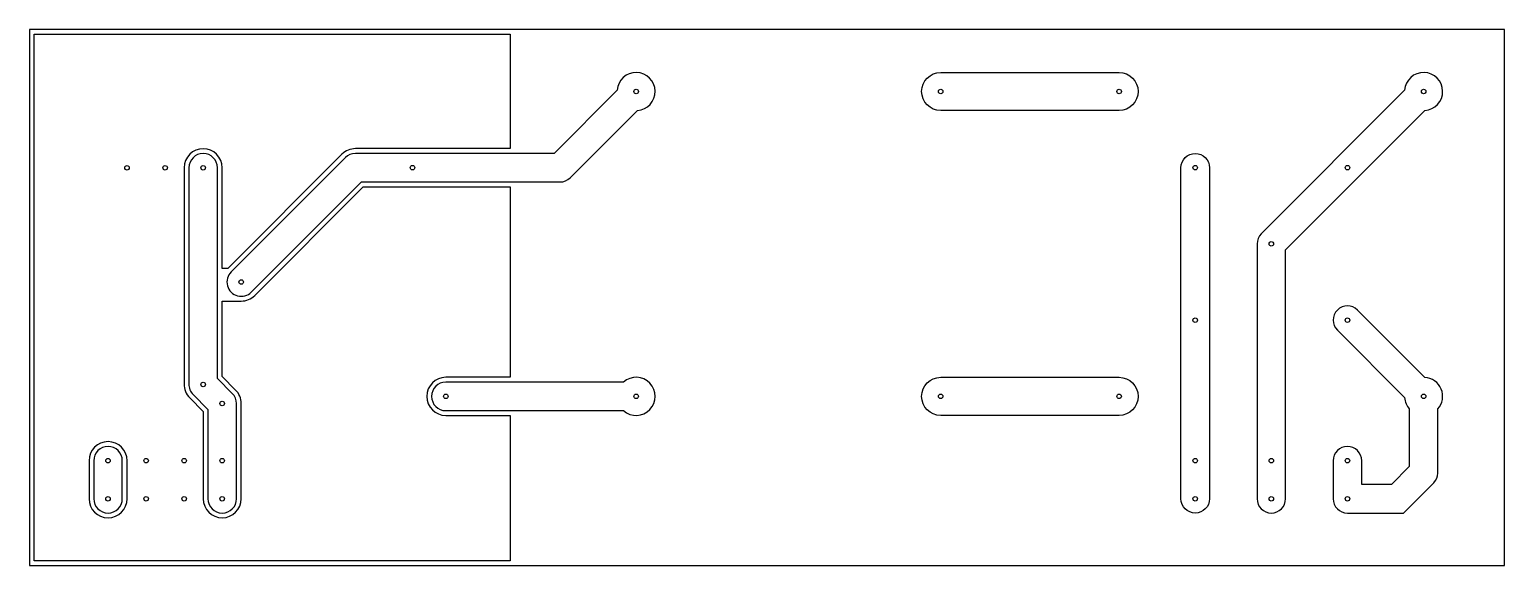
# Model space of a CAD drawing. Header units: inches. Extents: x 2.2 to 100.6, y 5.9 to 41.7.
import ezdxf

# ---------------------------------------------------------------- set-up
doc = ezdxf.new("R2010")
doc.units = ezdxf.units.IN
doc.header["$MEASUREMENT"] = 0
doc.layers.add('PDF3_Geometry', color=7, linetype='Continuous')

msp = doc.modelspace()

# ---------------------------------------------------------------- linework, layer by layer
for points in [[(15.057, 25.74), (15.057, 32.458, 1), (12.517, 32.458), (12.517, 18.049, 0.206324), (12.889, 17.115), (13.787, 16.217), (13.787, 10.391, 1), (16.327, 10.391), (16.327, 16.743, 0.19895), (15.955, 17.641), (15.057, 18.539), (15.057, 23.572), (16.327, 23.572, 0.198922), (17.225, 23.944), (24.476, 31.194), (34.272, 31.194), (34.272, 18.489), (29.984, 18.489, 1), (29.984, 15.949), (34.272, 15.949), (34.272, 6.262), (2.512, 6.262), (2.512, 41.357), (34.272, 41.357), (34.272, 33.734), (23.95, 33.734, 0.198912), (23.052, 33.362), (15.429, 25.74)], [(38.28, 31.79), (42.768, 36.277, 2.21525), (41.421, 37.624), (37.212, 33.416), (23.95, 33.416, 0.198912), (23.276, 33.137), (15.654, 25.515, 1.000034), (17.001, 24.168), (24.344, 31.511), (37.606, 31.511, 0.198872)], [(63.015, 38.815), (74.924, 38.815, -1), (74.924, 36.275), (63.015, 36.275, -1)], [(84.133, 10.391, 1), (86.038, 10.391), (86.038, 26.988), (95.325, 36.278, 2.218154), (93.984, 37.628), (84.412, 28.056, 0.198912), (84.133, 27.382)], [(12.835, 32.458), (12.835, 18.045, 0.207467), (13.113, 17.34), (14.104, 16.349), (14.104, 10.391, 1), (16.009, 10.391), (16.009, 16.743, 0.19895), (15.73, 17.417), (14.74, 18.407), (14.74, 32.458, 1)], [(80.958, 32.464), (80.958, 10.391, -1), (79.053, 10.391), (79.053, 32.464, -1)], [(94.296, 16.379), (94.296, 12.532), (93.108, 11.344), (91.118, 11.344), (91.118, 12.931, 1), (89.213, 12.931), (89.213, 10.391, 0.414214), (90.165, 9.439), (93.897, 9.439), (95.923, 11.464, 0.18832), (96.201, 12.099), (96.201, 16.378, 0.624976), (95.326, 18.486), (90.839, 22.974, 1), (89.492, 21.627), (93.982, 17.136, 0.16564)], [(29.984, 16.267), (41.848, 16.267, 2.215249), (41.849, 18.172), (29.984, 18.172, 1)], [(63.015, 18.489), (74.924, 18.489, -1), (74.924, 15.949), (63.015, 15.949, -1)], [(8.707, 10.391), (8.707, 12.931, 1), (6.167, 12.931), (6.167, 10.391, 1)], [(8.389, 10.391), (8.389, 12.931, 1), (6.484, 12.931), (6.484, 10.391, 1)]]:
    msp.add_lwpolyline(points, format="xyb", close=True)
for centre in [(42.688, 37.545), (63.014, 37.545), (74.924, 37.545), (95.25, 37.546), (8.707, 32.458), (11.247, 32.458), (13.787, 32.458), (27.761, 32.464), (80.005, 32.464), (90.167, 32.464), (85.085, 27.382), (16.327, 24.842), (80.005, 22.301), (90.165, 22.3), (13.787, 18.013), (15.057, 16.743), (29.984, 17.219), (42.688, 17.219), (63.014, 17.219), (74.924, 17.219), (95.249, 17.219), (7.437, 12.931), (9.977, 12.931), (12.517, 12.931), (15.057, 12.931), (80.005, 12.931), (85.085, 12.931), (90.165, 12.931), (7.437, 10.391), (9.977, 10.391), (12.517, 10.391), (15.057, 10.391), (80.005, 10.391), (85.085, 10.391), (90.165, 10.391)]:
    msp.add_circle(centre, 0.15)
at = {"layer": 'PDF3_Geometry', "lineweight": -3}
msp.add_lwpolyline([(2.194, 5.945), (100.649, 5.945), (100.649, 41.674), (2.194, 41.674)], close=True, dxfattribs=at)

doc.saveas('drawing.dxf')
